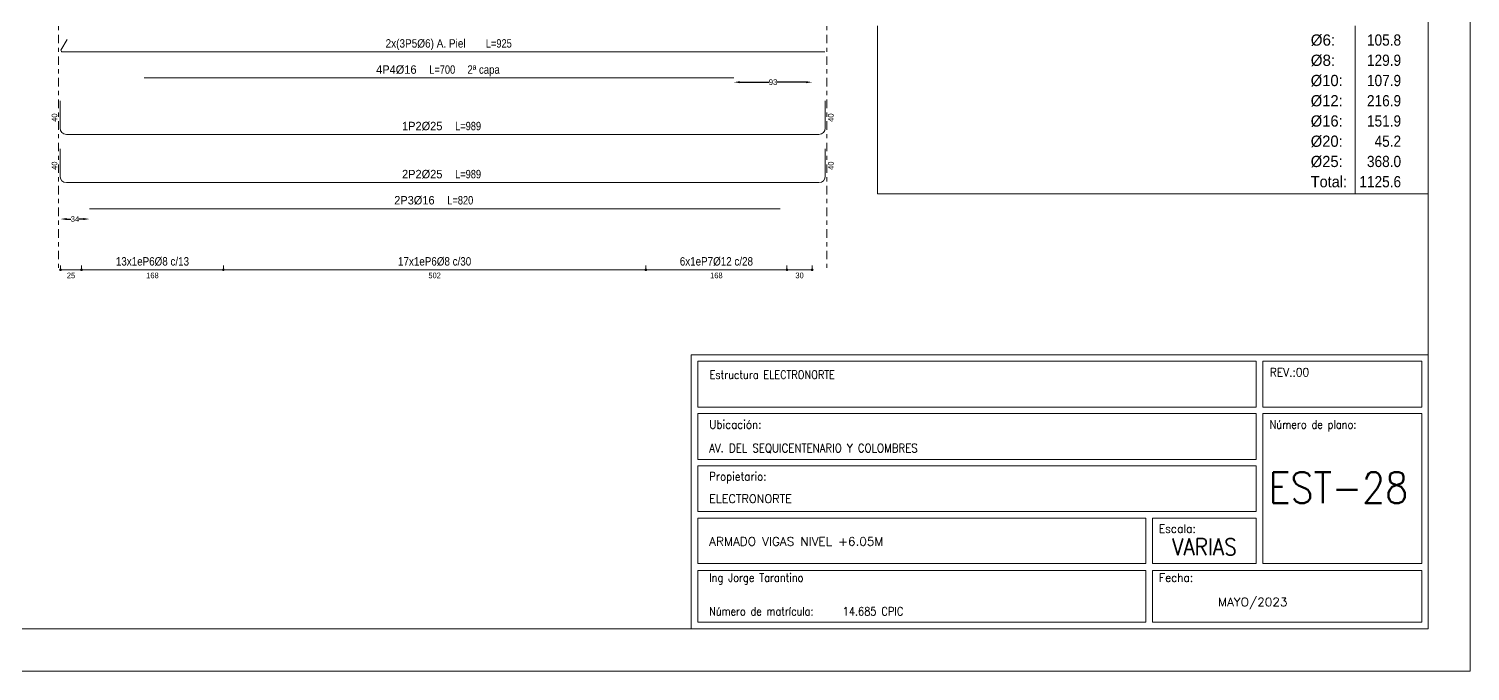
# Model space of a CAD drawing. Header units: millimetres. Extents: x 3 to 479, y -191 to 120.
# Drawn here: x 199.31 to 233.53, y 21.26 to 36.49 of the extents above; entities that cross this region are included whole.
import ezdxf
from ezdxf.enums import TextEntityAlignment as Align

# ---------------------------------------------------------------- set-up
doc = ezdxf.new("R2010")
doc.units = ezdxf.units.MM
doc.linetypes.add('CYPE_RAYAPUNTO', pattern=[0.4125, 0.2025, -0.105, 0, -0.105])
for name, color, linetype, lineweight in [('ALZ_ARM_LONG_ARM_TEXTOS', 3, 'Continuous', 9), ('ALZ_ARM_LONG_TXT_IND_CAPA_ARM_LONG', 3, 'Continuous', 9), ('ALZ_ARM_LONG_TXT_LONG', 3, 'Continuous', 9), ('ALZ_ARM_TRANS_TXT_EST', 3, 'Continuous', 9), ('ALZ_COT_COT_ANCLAJES', 3, 'Continuous', 0), ('ALZ_COT_COT_ARM', 3, 'Continuous', 0), ('ALZ_COT_COT_EST', 3, 'Continuous', 0), ('ALZ_COT_COT_LIN_APOYOS', 2, 'CYPE_RAYAPUNTO', 0), ('ALZ_COT_TEXTOS_ESTRIBOS', 122, 'Continuous', 0), ('ARM_LONGITUDINAL_Ø16', 212, 'Continuous', 9), ('ARM_LONGITUDINAL_Ø25', 20, 'Continuous', 9), ('ARM_LONGITUDINAL_Ø6', 151, 'Continuous', 9), ('CYPE', 7, 'Continuous', 0), ('RECUAD_LIMITES', 2, 'Continuous', 0), ('RECUAD_MARCO', 1, 'Continuous', 20), ('TABLAS', 1, 'Continuous', 9), ('TEXTO_TABLAS', 1, 'Continuous', 0)]:
    doc.layers.add(name, color=color, linetype=linetype, lineweight=lineweight)
doc.styles.add('CYPETXT', font='romans__.ttf', dxfattribs={"height": 0.2})
doc.styles.add('CYPETXT_0.2_romans', font='arial.ttf', dxfattribs={"height": 0.133333})
doc.styles.add('CYPETXT_romans', font='arial.ttf', dxfattribs={"height": 0.2})
doc.dimstyles.new('cype_arrow', dxfattribs={"dimtxt": 0.18, "dimasz": 0.15, "dimexe": 0.05, "dimexo": 0.05, "dimgap": 0, "dimtad": 0, "dimdec": 4, "dimzin": 0, "dimdsep": 46, "dimtxsty": 'CYPETXT_0.2_romans', "dimcen": 0.09, "dimadec": 0, "dimazin": 0, "dimtfac": 1, "dimtdec": 4, "dimtofl": 0, "dimtmove": 2, "dimatfit": 3, "dimfxl": 1, "dimtolj": 1, "dimtzin": 0, "dimarcsym": 0})

# ---------------------------------------------------------------- blocks, each defined once
blk = doc.blocks.new('*D1184')
at = {"layer": 'ALZ_COT_COT_ARM', "color": 0, "lineweight": -2, "transparency": 16777216}
for p, q in [((200.207, 31.981), (200.307, 31.981)), ((200.597, 31.981), (200.497, 31.981))]:
    blk.add_line(p, q, dxfattribs=at)
at = {"layer": 'ALZ_COT_COT_ARM', "color": 0, "transparency": 16777216}
for points in [[(200.207, 32.006), (200.207, 31.956), (200.057, 31.981)], [(200.597, 32.006), (200.597, 31.956), (200.747, 31.981)]]:
    blk.add_solid(points, dxfattribs=at)
at = {"layer": 'Defpoints', "color": 0, "transparency": 16777216}
for p in [(200.057, 31.981), (200.747, 31.981), (200.747, 31.981)]:
    blk.add_point(p, dxfattribs=at)
at = {"layer": 'ALZ_COT_COT_ARM', "color": 0, "transparency": 16777216, "insert": (200.402, 31.981), "char_height": 0.1333, "attachment_point": 5, "style": 'CYPETXT_0.2_romans'}
blk.add_mtext('\\A1;34', dxfattribs=at)
blk = doc.blocks.new('*D1185')
at = {"layer": 'ALZ_COT_COT_ARM', "color": 0, "lineweight": -2, "transparency": 16777216}
for p, q in [((216.196, 35.227), (216.881, 35.227)), ((217.757, 35.227), (217.072, 35.227))]:
    blk.add_line(p, q, dxfattribs=at)
at = {"layer": 'ALZ_COT_COT_ARM', "color": 0, "transparency": 16777216}
for points in [[(216.196, 35.252), (216.196, 35.202), (216.046, 35.227)], [(217.757, 35.252), (217.757, 35.202), (217.907, 35.227)]]:
    blk.add_solid(points, dxfattribs=at)
at = {"layer": 'Defpoints', "color": 0, "transparency": 16777216}
for p in [(216.046, 35.227), (217.907, 35.227), (217.907, 35.227)]:
    blk.add_point(p, dxfattribs=at)
at = {"layer": 'ALZ_COT_COT_ARM', "color": 0, "transparency": 16777216, "insert": (216.977, 35.227), "char_height": 0.1333, "attachment_point": 5, "style": 'CYPETXT_0.2_romans'}
blk.add_mtext('\\A1;93', dxfattribs=at)

msp = doc.modelspace()

# ---------------------------------------------------------------- linework, layer by layer
at = {"layer": 'ALZ_COT_COT_EST'}
for p, q in [((200.0572, 30.77702), (200.0572, 30.87702)), ((200.5572, 30.77702), (200.5572, 30.87702)), ((203.92557, 30.77702), (203.92557, 30.87702)), ((213.9572, 30.77702), (213.9572, 30.87702)), ((217.3072, 30.77702), (217.3072, 30.87702))]:
    msp.add_line(p, q, dxfattribs=at)
for points in [[(200.0572, 30.77702), (200.5572, 30.77702), (200.5572, 30.87702)], [(200.5572, 30.77702), (203.92557, 30.77702), (203.92557, 30.87702)], [(203.92557, 30.77702), (213.9572, 30.77702), (213.9572, 30.87702)], [(213.9572, 30.77702), (217.3072, 30.77702), (217.3072, 30.87702)], [(217.3072, 30.77702), (217.9072, 30.77702), (217.9072, 30.87702)]]:
    msp.add_lwpolyline(points, dxfattribs=at)
for centre in [(200.0572, 30.77702), (200.5572, 30.77702), (200.5572, 30.77702), (203.92557, 30.77702), (203.92557, 30.77702), (213.9572, 30.77702), (213.9572, 30.77702), (217.3072, 30.77702), (217.3072, 30.77702), (217.9072, 30.77702)]:
    msp.add_circle(centre, 0.02, dxfattribs=at)
at = {"layer": 'ALZ_COT_COT_LIN_APOYOS'}
for p, q in [((200.00719, 41.99009), (200.00719, 30.77702)), ((218.2572, 41.99009), (218.2572, 30.77702))]:
    msp.add_line(p, q, dxfattribs=at)
at = {"layer": 'ARM_LONGITUDINAL_Ø16'}
for points in [[(202.04648, 35.32658), (216.04648, 35.32658)], [(200.74651, 32.22659), (217.14651, 32.22659)]]:
    msp.add_lwpolyline(points, dxfattribs=at)
at = {"layer": 'ARM_LONGITUDINAL_Ø25'}
for points in [[(218.2172, 34.78659), (218.2172, 34.13659), (218.20578, 34.07919), (218.17327, 34.03052), (218.1246, 33.99801), (218.0672, 33.98659), (200.19719, 33.98659), (200.13979, 33.99801), (200.09113, 34.03052), (200.05861, 34.07919), (200.04719, 34.13659), (200.04719, 34.78659)], [(218.2172, 33.64659), (218.2172, 32.99659), (218.20578, 32.93919), (218.17327, 32.89052), (218.1246, 32.85801), (218.0672, 32.84659), (200.19719, 32.84659), (200.13979, 32.85801), (200.09113, 32.89052), (200.05861, 32.93919), (200.04719, 32.99659), (200.04719, 33.64659)]]:
    msp.add_lwpolyline(points, dxfattribs=at)
at = {"layer": 'ARM_LONGITUDINAL_Ø6'}
msp.add_lwpolyline([(200.21719, 36.24103), (200.06798, 35.98259), (200.07048, 35.96837), (200.0777, 35.95587), (200.08876, 35.94659), (218.2072, 35.94659)], dxfattribs=at)
at = {"layer": 'CYPE', "color": 1}
for points in [[(215.03093, 22.25684), (232.53093, 22.25684), (232.53093, 28.75684), (215.03093, 28.75684), (215.03093, 22.25684)], [(215.19093, 27.51684), (228.45093, 27.51684), (228.45093, 28.60684), (215.19093, 28.60684), (215.19093, 27.51684)], [(228.61093, 27.51684), (232.38093, 27.51684), (232.38093, 28.60684), (228.61093, 28.60684), (228.61093, 27.51684)], [(215.19093, 26.27684), (228.45093, 26.27684), (228.45093, 27.36684), (215.19093, 27.36684), (215.19093, 26.27684)], [(228.61093, 23.80684), (232.38093, 23.80684), (232.38093, 27.36684), (228.61093, 27.36684), (228.61093, 23.80684)], [(215.19093, 25.04684), (228.45093, 25.04684), (228.45093, 26.12684), (215.19093, 26.12684), (215.19093, 25.04684)], [(215.19093, 23.80684), (225.83093, 23.80684), (225.83093, 24.88684), (215.19093, 24.88684), (215.19093, 23.80684)], [(225.99093, 23.80684), (228.45093, 23.80684), (228.45093, 24.88684), (225.99093, 24.88684), (225.99093, 23.80684)], [(215.19093, 22.41684), (225.83093, 22.41684), (225.83093, 23.64684), (215.19093, 23.64684), (215.19093, 22.41684)], [(225.99093, 22.41684), (232.38093, 22.41684), (232.38093, 23.64684), (225.99093, 23.64684), (225.99093, 22.41684)]]:
    msp.add_lwpolyline(points, close=True, dxfattribs=at)
at = {"layer": 'RECUAD_LIMITES'}
msp.add_lwpolyline([(100.33093, 21.25684), (233.53093, 21.25684), (233.53093, 63.75684), (100.33093, 63.75684), (100.33093, 21.25684)], close=True, dxfattribs=at)
at = {"layer": 'RECUAD_MARCO'}
msp.add_lwpolyline([(102.83093, 22.25684), (232.53093, 22.25684), (232.53093, 62.75684), (102.83093, 62.75684), (102.83093, 22.25684)], close=True, dxfattribs=at)
at = {"layer": 'TABLAS'}
for p, q in [((219.45493, 36.46684), (219.45493, 36.56684)), ((219.45493, 35.98684), (219.45493, 36.46684)), ((230.80293, 36.46684), (230.80293, 36.56684)), ((230.80293, 35.98684), (230.80293, 36.46684)), ((232.53093, 36.46684), (232.53093, 36.56684)), ((232.53093, 35.98684), (232.53093, 36.46684)), ((219.45493, 35.50684), (219.45493, 35.98684)), ((230.80293, 35.50684), (230.80293, 35.98684)), ((232.53093, 35.50684), (232.53093, 35.98684)), ((219.45493, 35.02684), (219.45493, 35.50684)), ((230.80293, 35.02684), (230.80293, 35.50684)), ((232.53093, 35.02684), (232.53093, 35.50684)), ((219.45493, 34.54684), (219.45493, 35.02684)), ((230.80293, 34.54684), (230.80293, 35.02684)), ((232.53093, 34.54684), (232.53093, 35.02684)), ((219.45493, 34.06684), (219.45493, 34.54684)), ((230.80293, 34.06684), (230.80293, 34.54684)), ((232.53093, 34.06684), (232.53093, 34.54684)), ((219.45493, 33.58684), (219.45493, 34.06684)), ((230.80293, 33.58684), (230.80293, 34.06684)), ((232.53093, 33.58684), (232.53093, 34.06684)), ((219.45493, 33.10684), (219.45493, 33.58684)), ((230.80293, 33.10684), (230.80293, 33.58684)), ((232.53093, 33.10684), (232.53093, 33.58684)), ((219.45493, 32.57684), (219.45493, 33.10684)), ((230.80293, 32.57684), (230.80293, 33.10684)), ((232.53093, 32.57684), (232.53093, 33.10684)), ((219.45493, 32.57684), (232.53093, 32.57684))]:
    msp.add_line(p, q, dxfattribs=at)

# ---------------------------------------------------------------- texts
at = {"layer": 'ALZ_ARM_LONG_ARM_TEXTOS', "style": 'CYPETXT_romans'}
for s, width, p in [('2x(3P5%%c6) A. Piel', 0.849696, (208.7272, 36.04659)), ('4P4%%c16', 0.935124, (208.03298, 35.42658)), ('1P2%%c25', 0.935124, (208.6472, 34.08659)), ('2P2%%c25', 0.935124, (208.6472, 32.94659)), ('2P3%%c16', 0.935124, (208.46151, 32.32659))]:
    msp.add_text(s, height=0.2, dxfattribs=dict(at, width=width)).set_placement(p, align=Align.CENTER)
at = {"layer": 'ALZ_ARM_LONG_TXT_IND_CAPA_ARM_LONG', "style": 'CYPETXT_romans', "width": 0.816999}
msp.add_text('2ª capa', height=0.2, dxfattribs=at).set_placement((210.10498, 35.42658), align=Align.CENTER)
at = {"layer": 'ALZ_ARM_LONG_TXT_LONG', "style": 'CYPETXT_romans', "width": 0.785606}
for s, p in [(' L=925', (210.4352, 36.04659)), (' L=700', (209.09148, 35.42658)), (' L=989', (209.7057, 34.08659)), (' L=989', (209.7057, 32.94659)), (' L=820', (209.52001, 32.32659))]:
    msp.add_text(s, height=0.2, dxfattribs=at).set_placement(p, align=Align.CENTER)
at = {"layer": 'ALZ_ARM_TRANS_TXT_EST', "style": 'CYPETXT_romans', "width": 0.835132}
for s, p in [('13x1eP6%%c8 c/13', (202.24139, 30.87702)), ('17x1eP6%%c8 c/30', (208.94139, 30.87702)), ('6x1eP7%%c12 c/28', (215.6322, 30.87702))]:
    msp.add_text(s, height=0.2, dxfattribs=at).set_placement(p, align=Align.CENTER)
at = {"layer": 'ALZ_COT_COT_ANCLAJES', "style": 'CYPETXT_romans', "width": 0.872274}
for p in [(199.98053, 34.38659), (199.98053, 33.24659)]:
    msp.add_text('40', height=0.133333, rotation=90, dxfattribs=at).set_placement(p, align=Align.CENTER)
for p in [(218.28387, 34.38659), (218.28387, 33.24659)]:
    msp.add_text('40', height=0.133333, rotation=90, dxfattribs=at).set_placement(p, align=Align.TOP_CENTER)
at = {"layer": 'ALZ_COT_TEXTOS_ESTRIBOS', "style": 'CYPETXT_romans', "width": 0.872274}
for s, p in [('25', (200.3072, 30.71036)), ('168', (202.24139, 30.71036)), ('502', (208.94139, 30.71036)), ('168', (215.6322, 30.71036)), ('30', (217.6072, 30.71036))]:
    msp.add_text(s, height=0.133333, dxfattribs=at).set_placement(p, align=Align.TOP_CENTER)
at = {"layer": 'CYPE', "color": 4, "style": 'CYPETXT'}
for s, width, p in [('REV.:00', 0.927655, (228.77093, 28.24684)), ('Ubicación:', 0.90604, (215.46093, 27.00684)), ('Número de plano:', 0.844847, (228.77093, 27.00684)), ('Propietario:', 0.885908, (215.46093, 25.77684)), ('Escala:', 0.925891, (226.14093, 24.53684)), ('Fecha:', 0.933698, (226.14093, 23.37684)), ('Número de matrícula:', 0.83516, (215.46093, 22.57684))]:
    msp.add_text(s, height=0.2, dxfattribs=dict(at, width=width)).set_placement(p)
at = {"layer": 'CYPE', "color": 5, "style": 'CYPETXT'}
for s, width, p in [('Estructura ELECTRONORTE', 0.842437, (215.47093, 28.18684)), ('AV. DEL SEQUICENTENARIO Y COLOMBRES', 0.887423, (215.46093, 26.44684)), ('ELECTRONORTE', 0.974409, (215.46093, 25.24684)), ('ARMADO VIGAS NIVEL +6.05M', 1.047361, (215.46093, 24.23247)), ('Ing Jorge Tarantino', 0.851105, (215.46093, 23.37684)), ('MAYO/2023', 1.047361, (227.54093, 22.79684)), ('14.685 CPIC', 0.851936, (218.63093, 22.57684))]:
    msp.add_text(s, height=0.2, dxfattribs=dict(at, width=width)).set_placement(p)
for s, height, width, p in [('EST-28', 0.733333, 0.872274, (230.40093, 25.24351)), ('VARIAS', 0.4, 0.869965, (227.22093, 24.00684))]:
    msp.add_text(s, height=height, dxfattribs=dict(at, width=width)).set_placement(p, align=Align.CENTER)
at = {"layer": 'TEXTO_TABLAS', "style": 'CYPETXT_romans'}
for s, width, p in [('%%c6:', 0.966972, (229.74493, 36.22684)), ('%%c8:', 0.966972, (229.74493, 35.74684)), ('%%c10:', 0.940736, (229.74493, 35.26684)), ('%%c12:', 0.940736, (229.74493, 34.78684)), ('%%c16:', 0.940736, (229.74493, 34.30684)), ('%%c20:', 0.940736, (229.74493, 33.82684)), ('%%c25:', 0.940736, (229.74493, 33.34684)), ('Total:', 0.925563, (229.74493, 32.86684))]:
    msp.add_text(s, height=0.266667, dxfattribs=dict(at, width=width)).set_placement(p, align=Align.MIDDLE_LEFT)
for s, width, p in [('105.8', 0.869965, (231.89093, 36.22684)), ('129.9', 0.869965, (231.89093, 35.74684)), ('107.9', 0.869965, (231.89093, 35.26684)), ('216.9', 0.869965, (231.89093, 34.78684)), ('151.9', 0.869965, (231.89093, 34.30684)), ('45.2', 0.869308, (231.89093, 33.82684)), ('368.0', 0.869965, (231.89093, 33.34684)), ('1125.6', 0.870384, (231.89093, 32.86684))]:
    msp.add_text(s, height=0.266667, dxfattribs=dict(at, width=width)).set_placement(p, align=Align.MIDDLE_RIGHT)

# ---------------------------------------------------------------- dimensions: what is measured, and where the dimension line sits
at = {"layer": 'ALZ_COT_COT_ARM'}
for p1, p2, text, picture, middle in [((216.04648, 35.22658), (217.9072, 35.22658), '93', '*D1185', (216.97684, 35.22658)), ((200.0572, 31.98059), (200.74651, 31.98059), '34', '*D1184', (200.40185, 31.98059))]:
    dim = msp.add_aligned_dim(p1=p1, p2=p2, distance=0, text=text, dimstyle='cype_arrow', override={"dimexe": 0, "dimexo": 0}, dxfattribs=at)
    dim.commit()
    dim.dimension.update_dxf_attribs({"geometry": picture, "text_midpoint": middle})

doc.saveas('drawing.dxf')
